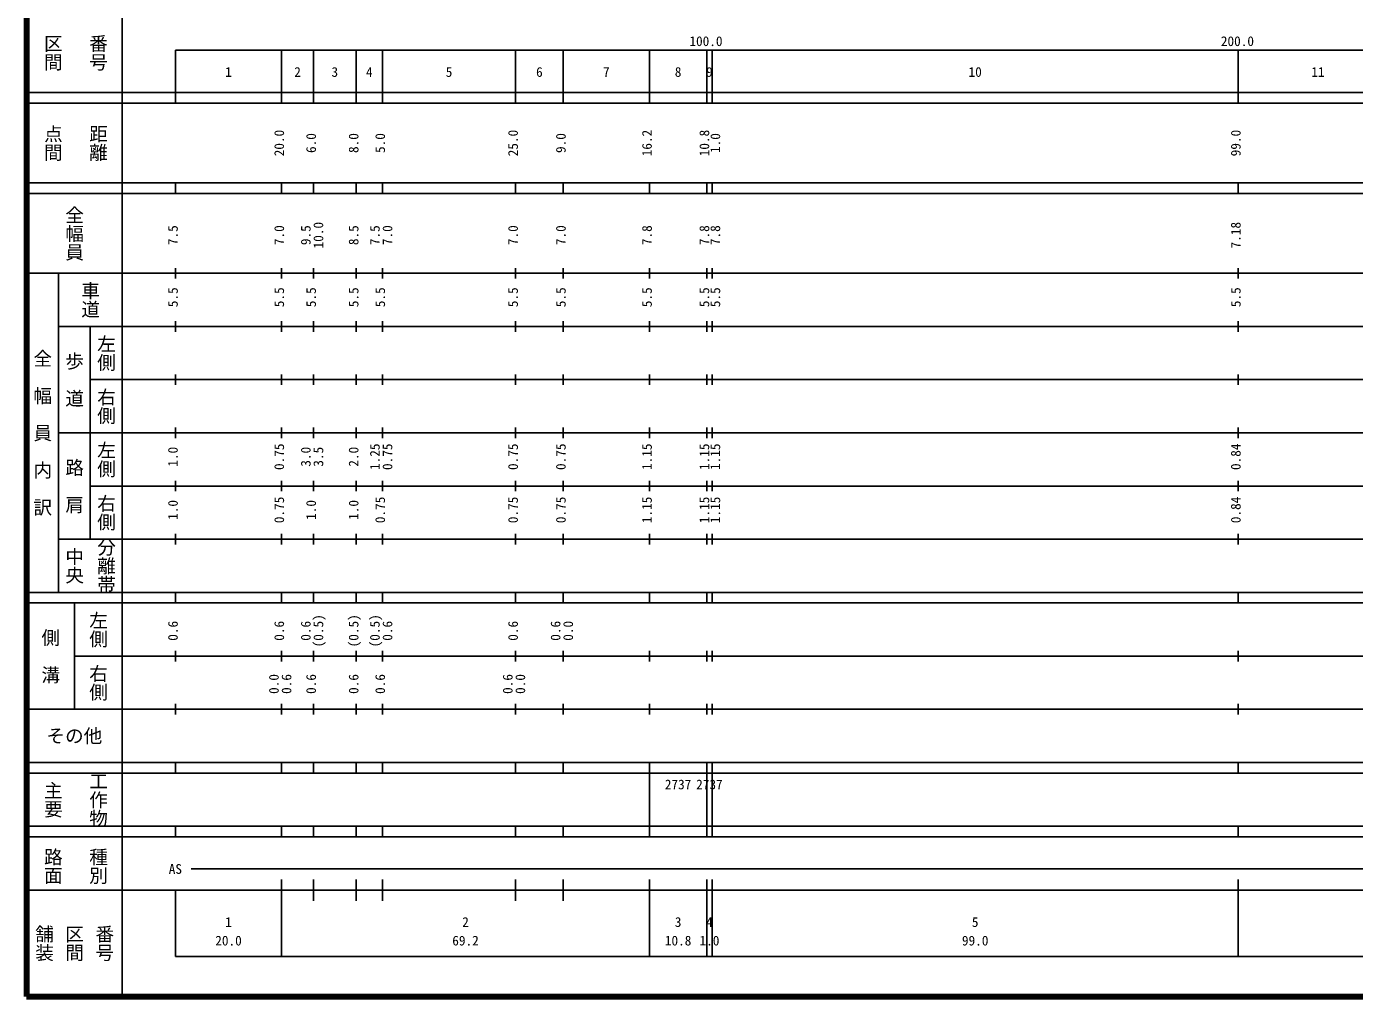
# Model space of a CAD drawing. Units: millimetres on the paper, enlarged 1000 times. Extents: x 274551 to 914551, y 119061 to 479061.
# Drawn here: x 274551 to 524417, y 119061 to 301470 of the extents above; entities that cross this region are included whole.
import ezdxf
from ezdxf.enums import TextEntityAlignment as Align

# ---------------------------------------------------------------- set-up
doc = ezdxf.new("R2010")
doc.units = ezdxf.units.MM
doc.header["$LTSCALE"] = 1000
doc.layers.add('M-TTL', color=2, linetype='Continuous', lineweight=140)
doc.layers.add('M-TTL-BAND', color=7, linetype='Continuous', lineweight=25)
doc.styles.add('@ＭＳ ゴシック', font='')
doc.styles.add('ＭＳ ゴシック', font='')
doc.styles.get('@ＭＳ ゴシック').set_extended_font_data('@MS Gothic')
doc.styles.get('ＭＳ ゴシック').set_extended_font_data('MS Gothic')

msp = doc.modelspace()

# ---------------------------------------------------------------- linework, layer by layer
at = {"layer": 'M-TTL'}
for p, q in [((274551, 479061), (274551, 119061)), ((274551, 119061), (914551, 119061))]:
    msp.add_line(p, q, dxfattribs=at)
at = {"layer": 'M-TTL-BAND'}
for p, q in [((292551, 469061), (292551, 119061)), ((302551, 297061), (813551, 297061)), ((302551, 297061), (302551, 287061)), ((322551, 287061), (322551, 297061)), ((328551, 287061), (328551, 297061)), ((336551, 287061), (336551, 297061)), ((341551, 287061), (341551, 297061)), ((366551, 287061), (366551, 297061)), ((375551, 287061), (375551, 297061)), ((391751, 287061), (391751, 297061)), ((402551, 287061), (402551, 297061)), ((403551, 287061), (403551, 297061)), ((502551, 287061), (502551, 297061)), ((274551, 289061), (813551, 289061)), ((274551, 287061), (813551, 287061)), ((274551, 272061), (813551, 272061)), ((274551, 270061), (813551, 270061)), ((302551, 270061), (302551, 272061)), ((322551, 270061), (322551, 272061)), ((328551, 270061), (328551, 272061)), ((336551, 270061), (336551, 272061)), ((341551, 270061), (341551, 272061)), ((366551, 270061), (366551, 272061)), ((375551, 270061), (375551, 272061)), ((391751, 270061), (391751, 272061)), ((402551, 270061), (402551, 272061)), ((403551, 270061), (403551, 272061)), ((502551, 270061), (502551, 272061)), ((274551, 255061), (813551, 255061)), ((280551, 195061), (280551, 255061)), ((302551, 254061), (302551, 256061)), ((322551, 254061), (322551, 256061)), ((328551, 254061), (328551, 256061)), ((336551, 254061), (336551, 256061)), ((341551, 254061), (341551, 256061)), ((366551, 254061), (366551, 256061)), ((375551, 254061), (375551, 256061)), ((391751, 254061), (391751, 256061)), ((402551, 254061), (402551, 256061)), ((403551, 254061), (403551, 256061)), ((502551, 254061), (502551, 256061)), ((280551, 245061), (813551, 245061)), ((286551, 245061), (286551, 205061)), ((302551, 244061), (302551, 246061)), ((322551, 244061), (322551, 246061)), ((328551, 244061), (328551, 246061)), ((336551, 244061), (336551, 246061)), ((341551, 244061), (341551, 246061)), ((366551, 244061), (366551, 246061)), ((375551, 244061), (375551, 246061)), ((391751, 244061), (391751, 246061)), ((402551, 244061), (402551, 246061)), ((403551, 244061), (403551, 246061)), ((502551, 244061), (502551, 246061)), ((286551, 235061), (813551, 235061)), ((302551, 234061), (302551, 236061)), ((322551, 234061), (322551, 236061)), ((328551, 234061), (328551, 236061)), ((336551, 234061), (336551, 236061)), ((341551, 234061), (341551, 236061)), ((366551, 234061), (366551, 236061)), ((375551, 234061), (375551, 236061)), ((391751, 234061), (391751, 236061)), ((402551, 234061), (402551, 236061)), ((403551, 234061), (403551, 236061)), ((502551, 234061), (502551, 236061)), ((280551, 225061), (813551, 225061)), ((302551, 224061), (302551, 226061)), ((322551, 224061), (322551, 226061)), ((328551, 224061), (328551, 226061)), ((336551, 224061), (336551, 226061)), ((341551, 224061), (341551, 226061)), ((366551, 224061), (366551, 226061)), ((375551, 224061), (375551, 226061)), ((391751, 224061), (391751, 226061)), ((402551, 224061), (402551, 226061)), ((403551, 224061), (403551, 226061)), ((502551, 224061), (502551, 226061)), ((286551, 215061), (813551, 215061)), ((302551, 214061), (302551, 216061)), ((322551, 214061), (322551, 216061)), ((328551, 214061), (328551, 216061)), ((336551, 214061), (336551, 216061)), ((341551, 214061), (341551, 216061)), ((366551, 214061), (366551, 216061)), ((375551, 214061), (375551, 216061)), ((391751, 214061), (391751, 216061)), ((402551, 214061), (402551, 216061)), ((403551, 214061), (403551, 216061)), ((502551, 214061), (502551, 216061)), ((280551, 205061), (813551, 205061)), ((302551, 204061), (302551, 206061)), ((322551, 204061), (322551, 206061)), ((328551, 204061), (328551, 206061)), ((336551, 204061), (336551, 206061)), ((341551, 204061), (341551, 206061)), ((366551, 204061), (366551, 206061)), ((375551, 204061), (375551, 206061)), ((391751, 204061), (391751, 206061)), ((402551, 204061), (402551, 206061)), ((403551, 204061), (403551, 206061)), ((502551, 204061), (502551, 206061)), ((274551, 195061), (813551, 195061)), ((302551, 193061), (302551, 195061)), ((322551, 193061), (322551, 195061)), ((328551, 193061), (328551, 195061)), ((336551, 193061), (336551, 195061)), ((341551, 193061), (341551, 195061)), ((366551, 193061), (366551, 195061)), ((375551, 193061), (375551, 195061)), ((391751, 193061), (391751, 195061)), ((402551, 193061), (402551, 195061)), ((403551, 193061), (403551, 195061)), ((502551, 193061), (502551, 195061)), ((274551, 193061), (813551, 193061)), ((283551, 193061), (283551, 173061)), ((283551, 183061), (813551, 183061)), ((302551, 182061), (302551, 184061)), ((322551, 182061), (322551, 184061)), ((328551, 182061), (328551, 184061)), ((336551, 182061), (336551, 184061)), ((341551, 182061), (341551, 184061)), ((366551, 182061), (366551, 184061)), ((375551, 182061), (375551, 184061)), ((391751, 182061), (391751, 184061)), ((402551, 182061), (402551, 184061)), ((403551, 182061), (403551, 184061)), ((502551, 182061), (502551, 184061)), ((274551, 173061), (813551, 173061)), ((302551, 172061), (302551, 174061)), ((322551, 172061), (322551, 174061)), ((328551, 172061), (328551, 174061)), ((336551, 172061), (336551, 174061)), ((341551, 172061), (341551, 174061)), ((366551, 172061), (366551, 174061)), ((375551, 172061), (375551, 174061)), ((391751, 172061), (391751, 174061)), ((402551, 172061), (402551, 174061)), ((403551, 172061), (403551, 174061)), ((502551, 172061), (502551, 174061)), ((274551, 163061), (813551, 163061)), ((302551, 161061), (302551, 163061)), ((322551, 161061), (322551, 163061)), ((328551, 161061), (328551, 163061)), ((336551, 161061), (336551, 163061)), ((341551, 161061), (341551, 163061)), ((366551, 161061), (366551, 163061)), ((375551, 161061), (375551, 163061)), ((391751, 161061), (391751, 163061)), ((402551, 161061), (402551, 163061)), ((403551, 161061), (403551, 163061)), ((502551, 161061), (502551, 163061)), ((274551, 161061), (813551, 161061)), ((391751, 151061), (391751, 161061)), ((402551, 151061), (402551, 161061)), ((402551, 151061), (402551, 161061)), ((403551, 151061), (403551, 161061)), ((274551, 151061), (813551, 151061)), ((302551, 149061), (302551, 151061)), ((322551, 149061), (322551, 151061)), ((328551, 149061), (328551, 151061)), ((336551, 149061), (336551, 151061)), ((341551, 149061), (341551, 151061)), ((366551, 149061), (366551, 151061)), ((375551, 149061), (375551, 151061)), ((391751, 149061), (391751, 151061)), ((402551, 149061), (402551, 151061)), ((403551, 149061), (403551, 151061)), ((502551, 149061), (502551, 151061)), ((274551, 149061), (813551, 149061)), ((305551, 143061), (799551, 143061)), ((322551, 126561), (322551, 141061)), ((328551, 137061), (328551, 141061)), ((336551, 137061), (336551, 141061)), ((341551, 137061), (341551, 141061)), ((366551, 137061), (366551, 141061)), ((375551, 137061), (375551, 141061)), ((391751, 126561), (391751, 141061)), ((402551, 126561), (402551, 141061)), ((403551, 126561), (403551, 141061)), ((502551, 126561), (502551, 141061)), ((274551, 139061), (813551, 139061)), ((302551, 139061), (302551, 126561)), ((302551, 126561), (813551, 126561))]:
    msp.add_line(p, q, dxfattribs=at)

# ---------------------------------------------------------------- texts
at = {"layer": 'M-TTL-BAND', "style": '@ＭＳ ゴシック'}
for s, p in [('番号', (288051, 296561)), ('区間', (279551, 296561)), ('点間', (279551, 279561)), ('距離', (288051, 279561)), ('全幅員', (283551, 262561)), ('車道', (286551, 250061)), ('左側', (289551, 240061)), ('全\u3000幅\u3000員\u3000内\u3000訳', (277551, 225061)), ('歩\u3000道', (283551, 235061)), ('右側', (289551, 230061)), ('左側', (289551, 220061)), ('路\u3000肩', (283551, 215061)), ('右側', (289551, 210061)), ('分離帯', (289551, 200061)), ('中央', (283551, 200061)), ('左側', (288051, 188061)), ('側\u3000溝', (279051, 183061)), ('右側', (288051, 178061)), ('工作物', (288051, 156061)), ('主要', (279551, 156061)), ('路面', (279551, 143561)), ('種別', (288051, 143561)), ('舗装', (277885, 129061)), ('区間', (283551, 129061)), ('番号', (289218, 129061))]:
    msp.add_text(s, height=2566, rotation=270, dxfattribs=at).set_placement(p, align=Align.MIDDLE_CENTER)
at = {"layer": 'M-TTL-BAND', "style": 'ＭＳ ゴシック'}
for s, p in [('100.0', (402396, 297256)), ('200.0', (502396, 297256)), ('1', (312551, 291466)), ('2', (325551, 291466)), ('3', (332551, 291466)), ('4', (339051, 291466)), ('5', (354051, 291466)), ('6', (371051, 291466)), ('7', (383651, 291466)), ('8', (397151, 291466)), ('9', (403051, 291466)), ('10', (453051, 291466)), ('11', (517551, 291466)), ('AS', (302551, 141561)), ('1', (312551, 131584)), ('2', (357151, 131584)), ('3', (397151, 131584)), ('4', (403051, 131584)), ('5', (453051, 131584)), ('20.0', (312551, 128094)), ('69.2', (357151, 128094)), ('10.8', (397151, 128094)), ('1.0', (403051, 128094)), ('99.0', (453051, 128094))]:
    msp.add_text(s, height=1833, dxfattribs=at).set_placement(p, align=Align.BOTTOM_CENTER)
for s, p in [('20.0', (323551, 279561)), ('6.0', (329551, 279561)), ('8.0', (337551, 279561)), ('5.0', (342551, 279561)), ('25.0', (367551, 279561)), ('9.0', (376551, 279561)), ('16.2', (392751, 279561)), ('10.8', (403551, 279561)), ('1.0', (405614, 279561)), ('99.0', (503551, 279561)), ('7.5', (303551, 262235)), ('7.0', (323551, 262235)), ('9.5', (328551, 262235)), ('10.0', (330921, 262235)), ('8.5', (337551, 262235)), ('7.5', (341551, 262235)), ('7.0', (343921, 262235)), ('7.0', (367551, 262235)), ('7.0', (376551, 262235)), ('7.8', (392751, 262235)), ('7.8', (403551, 262235)), ('7.8', (405614, 262235)), ('7.18', (503551, 262235)), ('5.5', (303551, 250561)), ('5.5', (323551, 250561)), ('5.5', (329551, 250561)), ('5.5', (337551, 250561)), ('5.5', (342551, 250561)), ('5.5', (367551, 250561)), ('5.5', (376551, 250561)), ('5.5', (392751, 250561)), ('5.5', (403551, 250561)), ('5.5', (405614, 250561)), ('5.5', (503551, 250561)), ('0.75', (323551, 220561)), ('1.25', (341551, 220561)), ('0.75', (343921, 220561)), ('0.75', (367551, 220561)), ('0.75', (376551, 220561)), ('1.15', (392751, 220561)), ('1.15', (403551, 220561)), ('1.15', (405614, 220561)), ('0.84', (503551, 220561)), ('1.0', (303551, 220561)), ('3.0', (328551, 220561)), ('3.5', (330921, 220561)), ('2.0', (337551, 220561)), ('0.75', (323551, 210561)), ('0.75', (342551, 210561)), ('0.75', (367551, 210561)), ('0.75', (376551, 210561)), ('1.15', (392751, 210561)), ('1.15', (403551, 210561)), ('1.15', (405614, 210561)), ('0.84', (503551, 210561)), ('1.0', (303551, 210561)), ('1.0', (329551, 210561)), ('1.0', (337551, 210561)), ('(0.5)', (330921, 187825)), ('(0.5)', (337551, 187825)), ('(0.5)', (341551, 187825)), ('0.6', (303551, 187825)), ('0.6', (323551, 187825)), ('0.6', (328551, 187825)), ('0.6', (343921, 187825)), ('0.6', (367551, 187825)), ('0.6', (375551, 187825)), ('0.0', (377921, 187825)), ('0.0', (322551, 177825)), ('0.6', (324921, 177825)), ('0.6', (329551, 177825)), ('0.6', (337551, 177825)), ('0.6', (342551, 177825)), ('0.6', (366551, 177825)), ('0.0', (368921, 177825))]:
    msp.add_text(s, height=1833, rotation=90, dxfattribs=at).set_placement(p, align=Align.BOTTOM_CENTER)
msp.add_text('その他', height=2566, dxfattribs=at).set_placement((283551, 168061), align=Align.MIDDLE_CENTER)
for p in [(394651, 157466), (400551, 157466)]:
    msp.add_text('2737', height=1833, dxfattribs=at).set_placement(p, align=Align.BOTTOM_LEFT)

doc.saveas('drawing.dxf')
